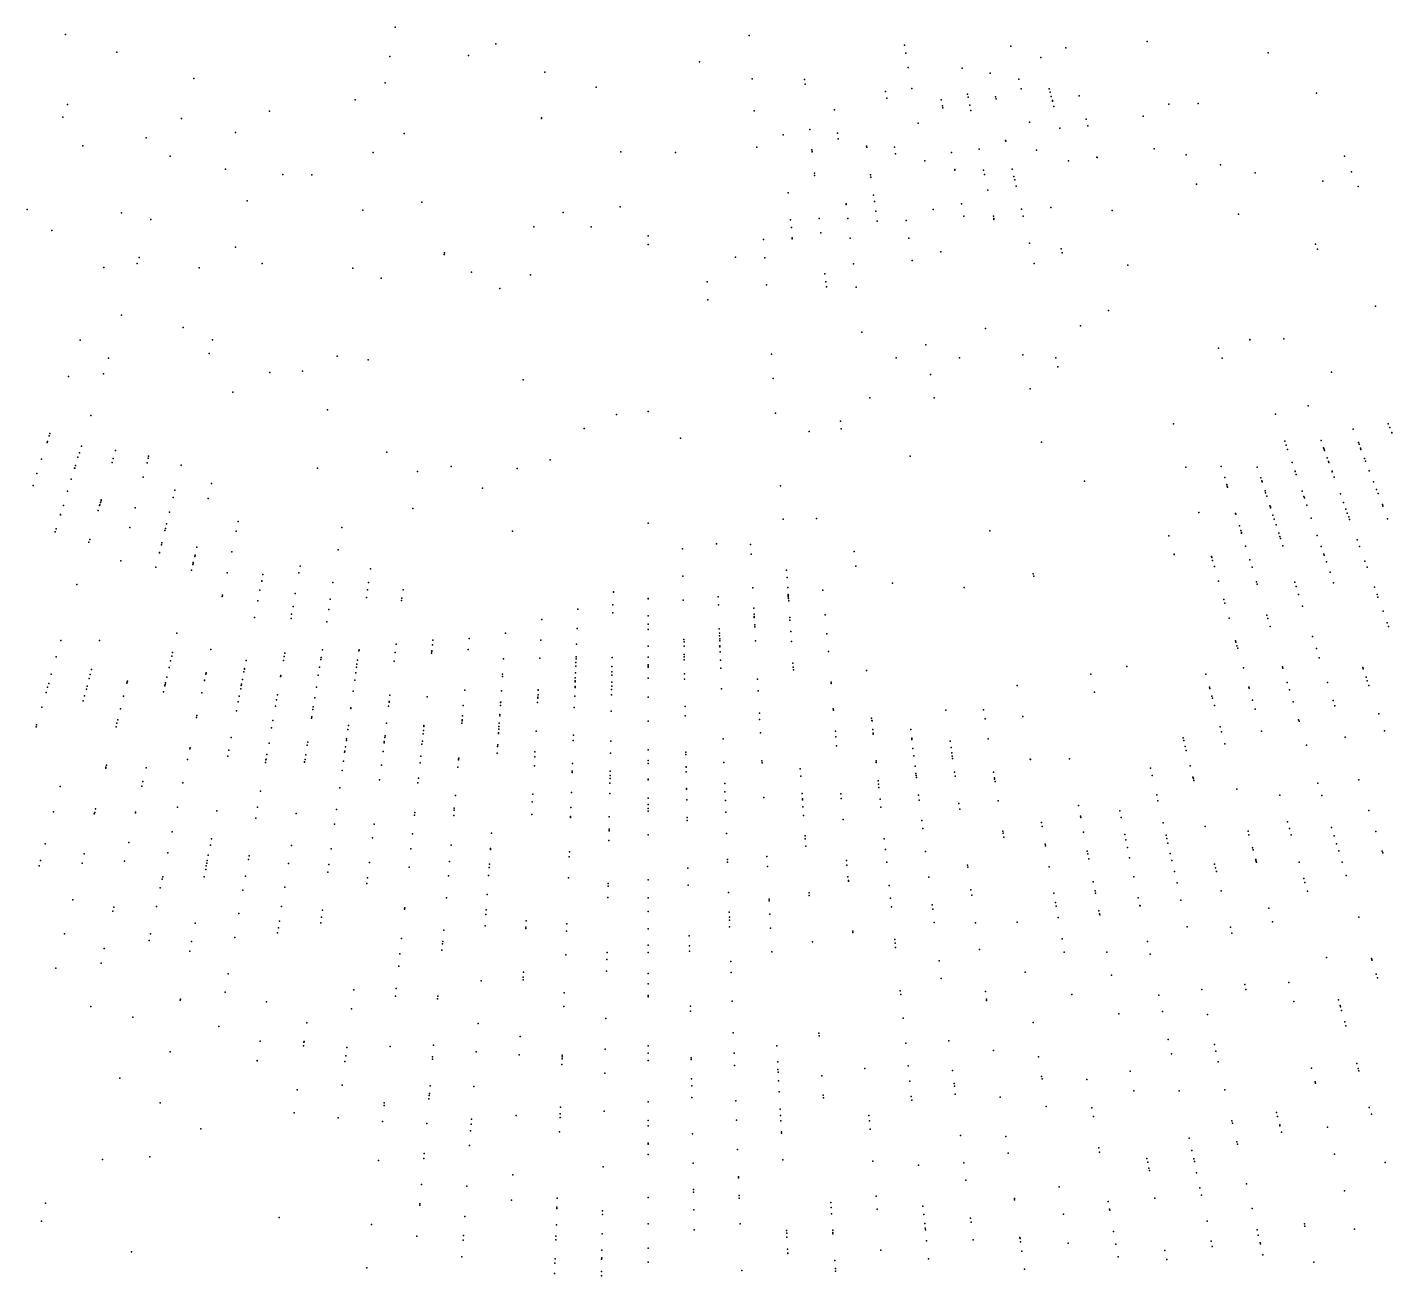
# Model space of a CAD drawing. Header units: metres. Extents: x -4327 to 4266, y -3886 to 3992.
# Drawn here: x -30.5 to 36.5, y -131.8 to -70.5 of the extents above; entities that cross this region are included whole.
import ezdxf

# ---------------------------------------------------------------- set-up
doc = ezdxf.new("R2010")
doc.units = ezdxf.units.M

msp = doc.modelspace()

# ---------------------------------------------------------------- linework, layer by layer
for p in [(-28.62, -70.83, 2478.32), (-12.43, -70.47, 2498.48), (4.96, -70.87, 2480.23), (-26.09, -71.69, 2474.82), (-7.49, -71.29, 2502.72), (12.58, -71.35, -104.01), (17.8, -71.4, -104.43), (20.5, -71.48, 2455.62), (24.5, -71.16, 2485.36), (-12.68, -71.9, 2501.18), (-8.82, -71.85, 2480.19), (2.52, -72.16, 2473.7), (12.65, -71.74, -104.34), (19.28, -71.95, -99.13), (30.45, -71.73, 2484.03), (-22.31, -72.98, 2475.82), (-5.08, -72.68, 2496.19), (5.1, -73, 2461.16), (12.77, -72.44, -101.07), (15.41, -72.48, -104.06), (16.79, -72.73, -103.98), (18.2, -73.01, -98.56), (-12.91, -73.2, 2499.9), (-2.56, -73.41, 2470.41), (7.68, -73.04, 2469.91), (7.7, -73.26, -103.45), (11.66, -73.63, -100.34), (12.95, -73.47, -100.3), (18.32, -73.49, -102.88), (19.69, -73.49, -98.54), (19.74, -73.65, -101.25), (32.81, -73.7, 2485.19), (-28.51, -74.26, 2492.23), (-14.39, -74.03, 2490.61), (11.71, -73.95, 2472.62), (14.39, -74.03, -103.74), (14.45, -74.32, -103.2), (15.68, -73.76, -98.44), (15.71, -73.9, -102.39), (15.79, -74.29, -99.6), (17.06, -73.88, -103.12), (17.08, -73.99, -101.17), (19.79, -73.87, -97.61), (19.85, -74.07, -103.11), (19.85, -74.09, -100.59), (19.92, -74.36, -101.64), (21.17, -73.84, -103.63), (25.56, -74.24, 2502.77), (27.01, -74.21, 2474.24), (-28.74, -74.88, 2470.7), (-22.91, -74.95, 2455.5), (-18.6, -74.59, 2493.82), (-5.24, -74.91, 2480.11), (-5.24, -74.94, 2480.86), (5.21, -74.57, 2468.87), (9.15, -74.53, -101.18), (14.46, -74.42, -99.07), (15.85, -74.55, 2472.58), (21.5, -74.98, -102.75), (24.31, -74.83, 2464.99), (-20.27, -75.64, 2496.27), (-11.99, -75.68, 2485.57), (7.93, -75.48, -103.69), (9.29, -75.67, -103.44), (13.26, -75.18, -98.98), (18.73, -75.12, -97.5), (20.21, -75.42, -100.79), (21.59, -75.3, -102.49), (-27.77, -76.29, 2500.93), (-24.66, -75.9, 2500.48), (5.34, -76.36, 2483.07), (6.63, -75.75, 2466.83), (9.32, -75.94, -101.36), (10.72, -76.31, -102.2), (10.73, -76.36, -97.11), (12.09, -76.35, 2464.04), (17.55, -76.02, 2487.03), (17.56, -76.06, -96.34), (-23.48, -76.8, 2473.7), (-13.51, -76.61, 2479.53), (-1.34, -76.58, 2484.82), (1.34, -76.62, 2485.82), (8.04, -76.48, -101.07), (8.05, -76.57, 2497.56), (8.05, -76.58, 2498.06), (12.14, -76.68, -101.46), (13.58, -77.03, -97.51), (14.89, -76.62, -97.31), (16.25, -76.46, -96.26), (19.07, -76.51, -95.7), (20.64, -77.02, -95.29), (22.03, -76.84, -101.57), (22.04, -76.87, -100.59), (24.84, -76.44, 2475.95), (26.42, -76.73, 2499.68), (34.19, -76.79, 2464.82), (-20.75, -77.44, 2469.7), (-17.94, -77.7, 2498.48), (-16.52, -77.72, 2489.48), (8.16, -77.63, -96.34), (8.16, -77.63, -96.34), (10.92, -77.72, -96.65), (15.05, -77.45, -95.66), (15.06, -77.49, -98.53), (16.47, -77.48, -95.4), (16.52, -77.7, 2488.73), (17.88, -77.43, -100.98), (28.11, -77.23, 2489.89), (29.8, -77.62, 2477.86), (34.53, -77.57, 2489.8), (8.17, -77.74, -97.23), (10.94, -77.83, -101.34), (17.96, -77.79, -94.88), (18, -77.96, -96.04), (18.07, -78.27, -96.1), (26.92, -78.17, 2463.86), (33.12, -78.02, 2485.56), (34.86, -78.29, 2473.52), (-19.69, -78.99, 2466.16), (-11.11, -79.05, 2500.98), (6.88, -78.59, -98.57), (11.06, -78.71, -95.83), (11.11, -79.02, -95.89), (16.68, -78.47, -101.02), (-30.49, -79.42, 2494.55), (-25.86, -79.58, 2493.6), (-14.01, -79.45, 2485.19), (-4.17, -79.56, 2496.23), (-1.38, -79.28, 2484.23), (9.72, -79.14, -95.29), (9.72, -79.15, -96.26), (9.72, -79.17, 2498.98), (11.17, -79.5, 2472.95), (14, -79.42, -96.16), (15.38, -79.14, -94.55), (18.33, -79.4, -93.79), (19.77, -79.31, -93.25), (22.79, -79.47, -100.01), (28.99, -79.65, 2485.56), (-24.43, -79.91, 2490.1), (-5.61, -80.26, 2478.19), (-2.8, -80.26, 2473.7), (6.99, -79.92, -97.81), (7.03, -80.3, -102.31), (8.39, -79.85, -100.32), (9.81, -79.86, -94.68), (11.24, -79.99, -94.41), (12.66, -79.95, -95.25), (15.5, -79.74, -94.02), (16.95, -79.75, -93.43), (16.97, -79.85, -93.34), (16.98, -79.86, -95.97), (16.98, -79.9, -93.29), (18.41, -79.74, -93.16), (18.41, -79.75, -93.48), (-29.28, -80.45, 2471.02), (0, -80.7, 2485.94), (5.66, -80.89, 2497.93), (7.07, -80.81, 2498.68), (7.07, -80.85, -100.27), (8.47, -80.56, -99.75), (9.92, -80.82, -93.52), (12.8, -80.83, -93.16), (18.72, -81.07, -94.62), (-20.26, -81.26, 2495.85), (-10.02, -81.63, 2491.39), (-10.01, -81.55, 2489.14), (0, -81.14, 2499.43), (14.37, -81.49, 2466.11), (20.28, -81.35, -105.81), (20.33, -81.55, -106.92), (32.77, -81.12, 2485.96), (32.87, -81.36, 2493.21), (-26.73, -82.27, 2496.75), (-25.09, -82.06, 2476.51), (-25, -81.77, 2468.02), (-22.05, -82.28, 2497.8), (-18.95, -82.07, 2470.06), (-14.51, -82.3, 2490.35), (4.28, -81.75, 2479.9), (5.72, -81.79, 2483.9), (10.08, -82.09, -92.72), (12.97, -81.92, -93.18), (18.95, -82.07, 2469.81), (23.56, -82.15, 2466.52), (-13.11, -82.79, 2458.07), (-8.67, -82.49, 2471.86), (-5.78, -82.63, 2468.36), (2.9, -82.97, 2474.11), (8.68, -82.58, 2474.61), (8.72, -82.96, -94.44), (-7.29, -83.29, 2491.6), (5.81, -83.12, 2483.1), (8.75, -83.22, 2493.85), (10.22, -83.23, 2459.07), (2.93, -83.85, 2460.32), (22.61, -84.37, -107.81), (35.72, -84.16, 2482.32), (-25.86, -84.6, 2475.17), (-22.83, -85.21, 2468.17), (10.49, -85.43, -104.01), (16.57, -85.25, 2467.72), (21.23, -85.13, 2492.96), (31.21, -85.76, 2477.82), (-27.89, -85.83, 2487.11), (-21.39, -85.81, 2474.42), (13.63, -86.06, 2475.72), (28.01, -86.22, 2461.33), (29.54, -85.79, 2500.6), (29.55, -85.81, 2501.1), (-26.51, -86.72, 2499.11), (-21.56, -86.48, 2493.66), (-15.27, -86.61, 2498.95), (-13.75, -86.8, 2497.2), (6.05, -86.51, 2463.97), (12.18, -86.7, -106.03), (15.29, -86.7, -107.57), (18.4, -86.55, 2475.67), (20.01, -86.69, -105.16), (28.18, -86.72, 2475.57), (-28.47, -87.61, 2501.05), (-26.75, -87.49, 2483.82), (-18.58, -87.42, 2500.65), (-16.98, -87.35, 2489.66), (6.13, -87.71, 2498.2), (13.86, -87.51, -107.42), (20.12, -87.14, 2502.4), (33.55, -87.4, 2468.48), (-20.4, -88.38, 2499.6), (-6.14, -87.78, 2500.2), (18.75, -88.22, -103.13), (10.89, -88.66, 2499.4), (14.04, -88.66, 2473.87), (32.41, -89.06, 2498.95), (-27.37, -89.53, 2468.48), (-15.74, -89.25, 2497.61), (-1.56, -89.48, 2504.15), (0, -89.33, 2499.4), (6.25, -89.42, 2470.37), (30.81, -89.47, 2495.21), (-29.38, -90.41, -120.52), (-3.15, -90.17, 2486.61), (7.9, -90.31, 2461.33), (9.44, -89.8, 2488.36), (9.48, -90.18, 2498.86), (25.79, -89.93, 2466.73), (34.62, -90.2, -121.53), (36.34, -89.94, -118), (36.41, -90.11, -118.49), (36.51, -90.37, -124.68), (36.51, -90.38, -123.71), (-29.52, -90.86, -117.91), (-29.5, -90.8, -116.01), (-29.41, -90.53, -119.47), (-27.83, -91.04, -118.82), (1.58, -90.64, 2498.36), (19.31, -90.84, 2484.51), (31.26, -90.79, 2461.13), (31.33, -90.99, -120.23), (33.04, -90.76, -116.72), (33.16, -91.11, -119), (34.88, -90.86, -122.56), (34.91, -90.94, -123.77), (-29.79, -91.68, -116.23), (-28, -91.58, -120.6), (-27.93, -91.36, 2483.41), (-26.28, -91.64, -118.71), (-26.16, -91.24, -118.72), (-24.55, -91.63, -118.13), (-24.53, -91.53, 2498.7), (-12.84, -91.33, 2504.05), (-4.81, -91.7, 2493.06), (12.86, -91.52, 2472.52), (31.4, -91.2, -118.12), (33.18, -91.16, -123.12), (33.19, -91.18, -118.3), (33.21, -91.25, -119.85), (33.34, -91.6, -122.75), (33.4, -91.78, -115.82), (34.98, -91.13, -123.61), (35, -91.19, -117.77), (35.18, -91.64, -120.61), (35.23, -91.77, -115.28), (-30.02, -92.38, -123.98), (-28.17, -92.12, -116.28), (-28.16, -92.12, -117.58), (-28.12, -91.99, 2500.4), (-26.33, -91.83, -122.06), (-24.61, -91.85, -120.82), (-22.93, -91.97, -118.83), (-16.24, -92.11, 2502.25), (-11.33, -92.27, 2487.01), (-9.67, -92.04, 2476.02), (-6.44, -92.13, 2470.77), (26.4, -92.06, -121.55), (28.14, -92.04, -119.58), (29.91, -92.07, -120.41), (29.91, -92.07, -118.16), (31.62, -91.83, -120.8), (31.77, -92.26, -116.22), (31.77, -92.27, -123.31), (31.82, -92.42, -122.54), (33.43, -91.84, -115.76), (33.58, -92.26, 2481.56), (33.59, -92.29, -116.34), (35.41, -92.24, -114.85), (-30.2, -92.96, -123.5), (-28.33, -92.66, -120.66), (-24.8, -92.55, -122.16), (-21.44, -92.86, -120.96), (-8.14, -93.09, 2500), (6.5, -92.98, 2493.51), (21.42, -92.76, 2474.67), (28.31, -92.58, -116.86), (28.41, -92.92, -121.4), (28.43, -93, -123.57), (28.44, -93.04, -124.18), (30.08, -92.59, -118.03), (30.13, -92.73, -123.06), (30.15, -92.79, -123.96), (33.68, -92.55, -115.12), (35.62, -92.79, 2478.01), (-28.51, -93.25, -116.27), (-26.9, -93.8, -117.52), (-26.87, -93.72, -123.06), (-26.86, -93.67, -117.63), (-23.33, -93.56, -120.08), (-23.24, -93.2, 2496.9), (-21.61, -93.6, -121.65), (30.29, -93.23, -116.5), (30.32, -93.32, -116.74), (30.38, -93.49, -115.28), (32.11, -93.25, -125.03), (32.2, -93.51, -115.1), (32.22, -93.57, -124.77), (33.99, -93.38, -116.67), (34.14, -93.8, -124.72), (35.76, -93.16, -114.99), (35.84, -93.36, -124.26), (-28.86, -94.39, -123.05), (-28.86, -94.41, -121.44), (-28.72, -93.94, -123.43), (-27.01, -94.19, -122.03), (-26.94, -93.95, -117.06), (-26.93, -93.92, -122.9), (-25.2, -94.06, -120.59), (-23.5, -94.27, -118.84), (-11.55, -94.1, 2499.95), (27.04, -94.29, -120.66), (28.84, -94.34, -124.37), (28.85, -94.38, -116.26), (30.53, -93.96, -124.27), (30.55, -94.02, -124.21), (30.56, -94.06, -115.1), (30.68, -94.42, -117.08), (32.34, -93.93, -114.72), (34.26, -94.12, -124.45), (34.33, -94.32, -114.14), (36.05, -93.9, -122.49), (36.07, -93.97, -116.88), (36.08, -93.98, -114.22), (-29.08, -95.1, -120.84), (-25.46, -95.02, -123.32), (-23.71, -95.08, -122.99), (-23.65, -94.84, -123.5), (-20.14, -94.74, -121.97), (-15.05, -95.03, 2465.87), (0, -94.81, 2499.95), (6.62, -94.62, 2500.95), (8.27, -94.58, 2503.45), (29.03, -94.94, -114.77), (30.74, -94.62, -114.26), (30.83, -94.89, -115.99), (32.56, -94.57, -115.12), (34.4, -94.5, -124.12), (34.44, -94.63, -123.05), (36.31, -94.6, -116.63), (-29.12, -95.24, -119.42), (-27.46, -95.75, -121.03), (-27.42, -95.62, -121.14), (-23.88, -95.78, 2495.05), (-23.73, -95.18, 2479.31), (-20.24, -95.21, -123.82), (-6.66, -95.2, 2480.66), (16.78, -95.19, 2477.37), (25.57, -95.43, 2497.05), (29.1, -95.18, -124.64), (29.13, -95.27, -116.45), (29.14, -95.3, -116.1), (30.97, -95.31, -115.61), (31.02, -95.47, -115.8), (31.05, -95.56, -122.91), (32.85, -95.42, -114), (34.81, -95.63, -122.16), (-24, -96.25, -122.02), (-24, -96.27, -122.32), (-23.9, -95.88, -121.68), (-22.27, -96.45, -121.22), (-22.25, -96.39, -122.23), (-22.16, -95.99, -120.64), (-20.45, -96.22, -123.32), (-15.22, -96.12, -123.52), (1.68, -96.07, 2462.63), (3.35, -95.83, 2457.63), (5.02, -95.86, 2495.15), (5.05, -96.33, 2472.37), (10.11, -96.21, 2479.36), (25.82, -96.34, 2486.75), (25.82, -96.35, 2487), (27.66, -96.45, -122.05), (27.66, -96.45, -119.78), (29.33, -95.95, -114.85), (31.17, -95.92, -124.21), (33.04, -95.96, -116.82), (33.17, -96.34, -122.71), (33.19, -96.38, -116.43), (34.93, -95.96, -113.6), (-25.9, -96.66, -120.65), (-24.18, -96.97, -122.38), (-22.42, -97.12, -120.98), (-22.36, -96.85, -122.82), (-22.34, -96.75, 2475.51), (-22.34, -96.78, -121.91), (-17.09, -96.92, -123.93), (-13.64, -97.05, -124.25), (6.79, -97.12, 2495.35), (10.19, -96.93, 2498.1), (27.67, -96.5, -121.04), (27.71, -96.64, -121.89), (27.8, -96.94, -120.65), (29.54, -96.62, -122.77), (29.65, -96.97, -122.8), (33.3, -96.72, -116.45), (35.19, -96.68, -115.59), (35.3, -96.98, -115.31), (-20.67, -97.26, -121.5), (-20.67, -97.26, -121.5), (-18.98, -97.64, -122.76), (-18.98, -97.66, -123.06), (-18.92, -97.34, 2472.26), (-17.15, -97.25, -122.7), (-15.48, -97.73, -123.5), (-13.73, -97.72, -123.71), (1.7, -97.42, 2497.35), (6.82, -97.48, 2504.59), (12, -97.76, 2455.53), (18.91, -97.3, 2471.26), (18.93, -97.41, 2474.01), (28, -97.66, -120.35), (29.87, -97.7, -113.9), (29.9, -97.81, -113.78), (31.75, -97.71, 2460.86), (33.48, -97.22, 2495.63), (33.65, -97.74, -115.5), (-28.05, -97.83, 2503.18), (-20.92, -98.42, -120.52), (-20.9, -98.35, 2506.73), (-19.07, -98.11, -121.72), (-17.33, -98.26, -122.19), (-13.84, -98.47, -121.5), (-13.79, -98.09, 2469.51), (-12.04, -98.08, -123.61), (-1.71, -98.19, 2482.31), (-1.71, -98.2, -116.34), (3.44, -98.43, 2489.55), (5.14, -97.99, -116.74), (6.85, -97.97, -114.04), (6.85, -97.97, -124.09), (6.87, -98.31, -121.9), (6.88, -98.33, -124.12), (6.88, -98.37, -121.84), (6.88, -98.38, -122.8), (6.88, -98.43, -114.96), (8.58, -98.1, -116.77), (15.52, -97.98, 2473.26), (31.82, -97.93, 2499.13), (31.94, -98.31, -115.5), (35.66, -97.96, -115.72), (35.79, -98.32, 2473.79), (35.83, -98.44, -115.26), (-19.17, -98.63, -121.28), (-17.44, -98.9, -122.3), (-15.69, -99.06, 2500.49), (-15.61, -98.54, -127.63), (-12.11, -98.61, -123.17), (-12.09, -98.5, -123.58), (-3.46, -99.03, 2470.51), (-1.73, -98.83, -115.8), (0, -98.51, -117.07), (0, -98.53, -116.07), (1.72, -98.59, -116.66), (3.45, -98.82, -116.1), (5.19, -98.99, -120.45), (6.89, -98.51, -121.74), (6.9, -98.63, 2465.02), (28.26, -98.57, -121.19), (28.31, -98.74, -115.41), (32.13, -98.89, -115.29), (36.09, -99.14, -116.6), (-19.33, -99.44, -120.93), (-17.54, -99.49, -121.81), (-17.51, -99.29, -121.97), (-15.78, -99.66, -122.88), (-5.22, -99.54, -115.75), (-1.73, -99.21, -115.47), (0, -99.36, -116.02), (0, -99.77, 2487.5), (5.2, -99.28, -122.16), (5.21, -99.4, -121.09), (5.21, -99.45, -120.08), (5.23, -99.81, -120.1), (6.95, -99.45, -113.74), (6.96, -99.57, -114.63), (8.69, -99.31, -114.74), (28.53, -99.48, -121.37), (30.37, -99.33, -114.04), (30.42, -99.49, -115.23), (36.29, -99.7, -114.71), (-23.14, -100.21, 2496.13), (-8.79, -100.48, -119.34), (-7.01, -100.22, -117.05), (-3.49, -99.99, -115.42), (0, -100.03, -115.77), (3.49, -100.01, -116.07), (3.5, -100.21, -123.07), (3.5, -100.35, -122.96), (3.51, -100.49, -115.99), (5.24, -99.91, -122.93), (7, -100.13, -114.14), (8.77, -100.24, -113.92), (30.54, -99.89, -115.19), (32.62, -100.38, -114.87), (36.35, -99.88, -116.57), (-28.84, -100.57, 2473.54), (-26.95, -100.57, 2493.83), (-23.36, -101.17, -114.75), (-21.47, -101.01, -114.25), (-16, -101.04, -115.44), (-14.21, -101.08, -116.97), (-14.2, -101.03, -118.34), (-12.42, -101.16, -121.39), (-12.37, -100.76, -114.81), (-10.63, -101.09, -116.35), (-10.63, -101.12, -116), (-10.59, -100.79, -117.94), (-10.57, -100.56, -117.81), (-8.84, -101.02, -120.51), (-5.27, -100.56, -115.52), (-3.52, -100.76, -115.41), (0, -100.85, -115.06), (1.75, -100.52, -115.33), (1.76, -100.64, -120.16), (1.76, -100.86, -116.36), (3.51, -100.59, -125.34), (3.52, -100.83, -119.64), (3.52, -100.89, -117.62), (3.52, -100.89, -114.3), (3.53, -101.13, -116.09), (5.27, -100.59, -114.17), (7.04, -100.63, -116.36), (8.85, -101.11, -113.15), (28.84, -100.59, -115.02), (28.86, -100.65, -114.96), (28.91, -100.84, -119.15), (28.95, -100.95, -114.68), (32.81, -100.97, -116.68), (-29.07, -101.38, -115.29), (-23.45, -101.57, -116.73), (-23.4, -101.35, -114.58), (-19.74, -101.56, -121.07), (-17.91, -101.55, -122.01), (-17.87, -101.36, -122.18), (-17.84, -101.2, -115.7), (-16.08, -101.51, -120), (-16.06, -101.41, -120.42), (-14.3, -101.74, -120.36), (-14.27, -101.54, -121.19), (-12.47, -101.59, -114.73), (-10.64, -101.2, -121.2), (-7.1, -101.47, -115.29), (-5.32, -101.44, 2498.44), (-3.56, -101.83, -114.47), (-3.55, -101.66, 2468.91), (-3.54, -101.38, -115.87), (-3.54, -101.47, -113.45), (-1.77, -101.41, -115.21), (0, -101.4, -120.51), (0, -101.77, -119.88), (0, -101.84, -122.11), (0, -101.84, 2504.93), (0, -101.84, -122.11), (1.77, -101.26, -122.25), (1.77, -101.38, -125.7), (1.77, -101.53, -116.11), (3.55, -101.54, -119.03), (7.11, -101.68, -115.78), (32.95, -101.42, -114.54), (-29.31, -102.23, -115.49), (-27.45, -102.44, -114.41), (-27.4, -102.25, -114.58), (-27.33, -102, -113.8), (-23.64, -102.38, -117.66), (-23.53, -101.9, -116.09), (-23.53, -101.9, -116.09), (-21.73, -102.23, -120.16), (-21.72, -102.21, -122.82), (-21.71, -102.16, -115.55), (-19.92, -102.49, -116.92), (-19.85, -102.11, -120.25), (-19.82, -101.95, -123.02), (-19.82, -101.98, -114.69), (-19.82, -101.98, -113.68), (-18.05, -102.35, -113.98), (-18.04, -102.3, -118.39), (-18.04, -102.31, -114.69), (-16.2, -102.28, -114.32), (-16.14, -101.89, -120.99), (-14.36, -102.16, -114.01), (-14.32, -101.88, -116.6), (-7.16, -102.35, -114.51), (-7.15, -102.22, -114.62), (-3.58, -102.4, -124.51), (-3.57, -102.16, -118.83), (-1.79, -102.28, -122.38), (-1.78, -101.85, -115.83), (-1.78, -102.11, -119.9), (0, -101.89, -121.09), (0, -102.42, -119.32), (1.78, -102.21, -118.83), (1.79, -102.47, -118.61), (3.56, -101.93, -115.72), (5.37, -102.48, -115.16), (7.12, -101.89, -115.26), (7.13, -102.01, -115.14), (10.72, -102.04, 2490.14), (21.73, -102.22, 2503.07), (23.51, -101.85, 2471.54), (27.39, -102.22, -123.98), (29.23, -101.92, -114.77), (31.14, -101.86, -114.66), (31.16, -101.93, -116.64), (35.09, -101.9, -115.88), (35.11, -101.96, -114.45), (35.25, -102.38, -114.04), (-29.57, -103.12, -114.98), (-29.5, -102.86, -112.82), (-29.44, -102.69, -113), (-27.59, -102.96, -112.88), (-27.55, -102.81, -117.11), (-25.6, -102.67, -119.01), (-25.58, -102.6, 2500.01), (-25.58, -102.61, -112.98), (-25.57, -102.57, -118.77), (-23.8, -103.09, -115.65), (-23.73, -102.8, -113.21), (-23.72, -102.73, -120.02), (-23.7, -102.66, -122.07), (-21.92, -103.14, -115.64), (-21.79, -102.52, -120.23), (-21.79, -102.54, -113.84), (-20.01, -102.94, -117.17), (-19.98, -102.79, -115.97), (-19.97, -102.72, -116.03), (-16.29, -102.87, -119.48), (-14.48, -103.06, -113.51), (-14.41, -102.53, -114.67), (-9.01, -103.01, -113.78), (-7.2, -103.04, -114.9), (-5.4, -102.99, -119.37), (-5.4, -103.02, -115.01), (-3.59, -102.84, -118.57), (-3.59, -102.89, -114.53), (-3.58, -102.56, -115.16), (-3.58, -102.61, -118.44), (-1.8, -102.98, -118.16), (-1.79, -102.62, -121.44), (-1.79, -102.82, -118.63), (3.6, -102.95, -115.48), (5.4, -103.04, -114.66), (8.98, -102.62, -115.48), (8.98, -102.68, -115.42), (18.12, -102.79, 2467.79), (21.92, -103.11, 2460.49), (27.56, -102.87, -115.02), (27.58, -102.93, -116.99), (29.5, -102.86, -116.59), (29.51, -102.92, -116.53), (31.38, -102.63, -113.9), (31.49, -102.99, -113.55), (31.49, -103, -113.19), (33.35, -102.64, -116.43), (35.31, -102.55, -113.86), (35.39, -102.79, -113.62), (-29.78, -103.84, -116.67), (-27.74, -103.54, -115.39), (-27.68, -103.29, -114.61), (-25.76, -103.3, -112.99), (-20.13, -103.58, -112.85), (-20.08, -103.31, -113.79), (-18.3, -103.8, -115.34), (-18.25, -103.48, -113.61), (-18.2, -103.24, -115.86), (-16.45, -103.83, -114.92), (-16.37, -103.39, -113.3), (-12.75, -103.8, -116.09), (-12.72, -103.57, -113.94), (-12.72, -103.61, -127.13), (-12.68, -103.26, -114.22), (-10.86, -103.34, -114.34), (-9.08, -103.76, -114.11), (-7.26, -103.76, -114.58), (-7.25, -103.62, -122.36), (-7.24, -103.6, -118.74), (-5.43, -103.62, -116.83), (-5.42, -103.35, -121.37), (-5.42, -103.41, -121.31), (-5.41, -103.25, -120.46), (-3.61, -103.31, -114.49), (-1.8, -103.25, -118.59), (0, -103.36, -118.84), (1.81, -103.81, -114.75), (27.68, -103.3, -120.02), (27.68, -103.31, -114.25), (27.71, -103.41, -123.91), (27.81, -103.77, -116.54), (29.68, -103.51, -116.3), (31.67, -103.58, -115.71), (33.64, -103.52, -115.9), (33.72, -103.78, -115.3), (-26.05, -104.47, -114.27), (-25.91, -103.93, -117.85), (-22.18, -104.35, -114.84), (-22.16, -104.25, -113.23), (-22.16, -104.26, -112.88), (-20.22, -104.02, -114.82), (-20.22, -104.03, -115.84), (-18.43, -104.51, -115.37), (-16.53, -104.39, 2466.99), (-16.52, -104.32, -113.45), (-16.47, -103.97, -113.44), (-14.61, -103.92, -126.68), (-14.6, -103.88, -113.42), (-9.14, -104.47, -121.5), (-9.14, -104.52, -114.43), (-9.12, -104.27, -121.67), (-7.29, -104.2, -117.88), (-7.29, -104.27, -117.82), (-3.63, -103.87, -117.67), (-1.82, -104.04, -113.87), (1.82, -104.27, -112.63), (5.46, -104.15, -115), (5.47, -104.46, -114.72), (9.09, -103.93, -114.29), (9.1, -104, -115.25), (10.97, -104.39, -121.09), (10.98, -104.51, -116.65), (10.99, -104.52, -120.97), (14.62, -104, -115.69), (16.47, -103.98, -116.47), (16.54, -104.42, -116.07), (18.39, -104.3, -115.9), (29.8, -103.94, -115.89), (31.94, -104.47, -115.18), (35.87, -104.18, -115.67), (-30.06, -104.82, -114.34), (-30.03, -104.72, -113.74), (-26.13, -104.82, -112.54), (-26.13, -104.82, -112.54), (-26.09, -104.64, -112.72), (-18.49, -104.86, -115.38), (-14.75, -104.94, -115.84), (-14.72, -104.75, -116.01), (-12.85, -104.64, -122.01), (-11.05, -105.15, -113.69), (-11.04, -105, -118.22), (-11.01, -104.74, -115.76), (-11.01, -104.75, -121.77), (-11.01, -104.78, -119.41), (-11.01, -104.79, -121.41), (-9.15, -104.63, -119.04), (-9.15, -104.64, -114.32), (-7.35, -105.11, -116.06), (-7.35, -105.14, -117.37), (-7.34, -104.92, -116.23), (-7.33, -104.79, -116.34), (-7.32, -104.63, -117.83), (-5.5, -105.03, -116.23), (0, -104.54, -114.78), (5.51, -105.11, -116.83), (9.19, -105.02, -117.02), (11.03, -104.95, -116.24), (11.05, -105.12, -118.11), (11.05, -105.18, -120.4), (12.89, -104.95, -116.73), (28.08, -104.81, 2500.9), (28.15, -105.06, -116.32), (30.11, -105.02, -113.45), (31.96, -104.53, -115.12), (36.16, -105.01, -114.82), (-22.5, -105.84, -120.9), (-20.48, -105.34, -121.36), (-18.62, -105.61, -112.95), (-16.75, -105.72, -114.85), (-16.75, -105.72, -114.85), (-16.72, -105.56, -113.3), (-14.87, -105.8, -115.38), (-14.82, -105.48, -122.06), (-14.81, -105.4, -118.79), (-12.97, -105.6, -115.79), (-12.96, -105.53, -120.24), (-12.96, -105.53, -121.57), (-12.93, -105.34, -118.06), (-12.92, -105.26, -120.47), (-11.11, -105.67, 2480.22), (-11.09, -105.52, -115.72), (-7.4, -105.78, -115.78), (-7.39, -105.7, -113.81), (-3.68, -105.49, -115.89), (-3.67, -105.23, -116.12), (-1.84, -105.51, -114.22), (3.68, -105.4, -114.27), (9.21, -105.31, -117.09), (9.25, -105.74, -116.02), (12.94, -105.37, -123.69), (12.94, -105.4, -121.02), (12.94, -105.43, -121.32), (14.83, -105.51, -120.37), (14.87, -105.82, -113.66), (16.69, -105.4, -120.55), (26.27, -105.35, -114.1), (26.3, -105.49, -116.02), (26.3, -105.49, -116.02), (26.37, -105.78, -116.08), (28.31, -105.65, -113.33), (32.32, -105.72, -115.67), (34.22, -105.32, -115.49), (-22.62, -106.41, -114.58), (-22.51, -105.9, -120.84), (-20.65, -106.25, -120.54), (-20.6, -105.96, -121.8), (-18.77, -106.43, -120.35), (-18.76, -106.4, -121.38), (-18.72, -106.17, -122.59), (-16.87, -106.53, -112.36), (-16.85, -106.41, -119.98), (-16.82, -106.18, -122.52), (-14.97, -106.5, -112.65), (-14.91, -106.06, -114.79), (-14.9, -106, -119.6), (-13.02, -106.03, 2462.18), (-11.17, -106.26, -112.29), (-9.31, -106.4, -113.36), (-9.31, -106.43, -115.38), (-9.3, -106.35, -115.8), (-7.42, -106.11, -115.13), (-5.57, -106.29, -113.71), (-5.56, -106.04, -113.94), (-1.85, -106.11, -114), (0, -105.94, -114.17), (0, -106.46, -115.73), (1.85, -106.05, -112.69), (1.85, -106.17, -116.32), (5.58, -106.48, -115.92), (11.19, -106.49, -114.14), (13, -105.87, -116.22), (13.05, -106.24, -117.91), (14.91, -106.09, 2469.18), (14.93, -106.25, -113.25), (14.95, -106.36, -122.94), (14.95, -106.36, -122.94), (18.76, -106.4, -116.31), (18.77, -106.42, -115.95), (20.68, -106.38, 2497.65), (26.42, -105.97, -115.9), (-26.64, -106.85, -114.35), (-26.63, -106.8, -114.05), (-26.6, -106.69, -113.81), (-24.66, -106.83, -114.46), (-18.79, -106.56, -112.72), (-16.87, -106.54, -115.11), (-15.03, -106.96, -114.63), (-13.1, -106.7, -112.36), (-11.2, -106.58, -113.36), (-9.34, -106.79, -115.39), (-5.59, -106.73, -113.3), (-3.74, -106.99, -113.12), (-3.74, -107.05, -113.06), (-3.72, -106.61, 2489.97), (-1.87, -106.99, 2466.18), (0, -106.61, -113.89), (1.86, -106.78, -113.71), (1.86, -106.8, -115.74), (1.87, -107.03, -113.48), (3.72, -106.56, -113.53), (5.59, -106.58, 2491.21), (7.47, -106.88, -114.08), (11.2, -106.57, -113.72), (13.11, -106.74, -113.01), (13.15, -107.11, -116.43), (13.16, -107.2, -120.41), (15.04, -107.04, -116.61), (16.95, -107.04, -121.09), (24.67, -106.84, -115.49), (26.61, -106.73, -115.85), (-28.87, -107.75, -112.96), (-24.87, -107.73, -113.56), (-24.82, -107.49, 2480.05), (-22.86, -107.57, -113.45), (-15.15, -107.81, -114.16), (-13.19, -107.41, -112.36), (-11.31, -107.57, -115.17), (-11.28, -107.34, -115.05), (-1.88, -107.58, -112.95), (-1.87, -107.21, -113.3), (-1.87, -107.35, -112.83), (0, -107.38, 2474.92), (0, -107.41, -113.13), (1.88, -107.84, 2485.91), (3.76, -107.6, -112.89), (7.5, -107.23, -114.08), (11.29, -107.46, -113.56), (11.31, -107.63, -113.74), (11.33, -107.8, 2498.15), (13.17, -107.3, -113.85), (15.07, -107.24, -123.83), (17, -107.32, -113.32), (17.01, -107.38, -113.26), (17.03, -107.49, -120.67), (17.03, -107.5, -114.88), (24.75, -107.21, -120.94), (26.75, -107.29, -114.95), (26.76, -107.31, -119.06), (26.77, -107.35, -119.36), (26.79, -107.44, -118.94), (28.9, -107.87, -114.58), (32.89, -107.58, 2498.47), (34.9, -107.41, -114.74), (-19.04, -107.97, -114.46), (-9.46, -108.18, 2502.9), (-5.69, -108.5, -115.06), (-5.67, -108.12, -115.41), (-3.77, -108.04, -112.13), (-1.89, -108.09, -113.85), (0, -108.32, -115.71), (1.88, -107.88, -113.02), (1.89, -108.39, 2467.37), (3.77, -108, -115.95), (3.79, -108.43, 2469.62), (5.67, -108.28, 2467.87), (7.56, -108.09, -113.62), (7.58, -108.35, -113.02), (7.58, -108.37, 2503.89), (7.58, -108.4, -113.32), (9.46, -108.1, -114.16), (9.48, -108.34, -115.3), (11.39, -108.37, -113.03), (13.28, -108.17, 2480.61), (13.31, -108.42, 2455.82), (17.18, -108.45, 2499.34), (24.97, -108.15, -121.07), (25.03, -108.44, -115.3), (31.02, -108.17, 2499.22), (33.08, -108.18, -114.56), (-29.2, -108.98, -112.39), (-27.2, -109.08, -115.6), (-27.18, -109.02, -115.66), (-27.14, -108.84, -115.84), (-25.17, -109, -115.78), (-25.17, -109.04, -112.95), (-23.12, -108.75, 2499.53), (-21.18, -108.94, -113.86), (-19.18, -108.75, -114.04), (-17.28, -109.07, -114.04), (-15.3, -108.88, -114.17), (-11.47, -109.15, -114.71), (-11.46, -109.02, -114.82), (-9.55, -109.16, 2494.09), (-9.53, -108.91, -114.76), (-9.52, -108.8, -114.52), (-5.72, -109.11, -114.82), (-3.81, -109.21, -114.46), (-3.8, -108.77, -114.88), (0, -108.63, -114.04), (0, -108.82, -115.24), (0, -108.95, -115.12), (3.81, -109.01, -115), (7.6, -108.74, -115.06), (7.63, -109.17, -115), (11.43, -108.75, -115.42), (15.26, -108.58, -115.49), (15.3, -108.85, -114.89), (15.3, -108.85, -114.89), (21.13, -108.68, -114.46), (21.23, -109.2, -123.21), (23.16, -108.94, -123.09), (35.39, -108.92, -114.22), (-19.27, -109.3, -113.5), (-15.4, -109.59, 2488.04), (-13.46, -109.6, -114.41), (-3.82, -109.27, -114.4), (-1.92, -109.84, -114.95), (-1.91, -109.23, -115.18), (1.91, -109.27, -115.48), (1.91, -109.42, -115), (9.57, -109.36, 2498.59), (13.43, -109.41, -114.59), (13.48, -109.8, -115.25), (19.31, -109.51, -120.89), (19.34, -109.7, -120.7), (21.24, -109.27, -114.58), (23.23, -109.27, -122.78), (25.29, -109.53, -114.21), (27.35, -109.7, -116.37), (31.39, -109.48, 2499.16), (31.49, -109.81, -113.8), (33.56, -109.76, -113.97), (-29.62, -110.55, -115.01), (-25.51, -110.5, -115.34), (-23.37, -109.97, -113.84), (-21.44, -110.31, -113.54), (-13.54, -110.26, -114.1), (-11.57, -110.07, -113.8), (-7.69, -110.04, -114.17), (-1.93, -110.39, -114.77), (-1.92, -109.91, 2471.31), (-1.92, -109.92, -114.53), (0, -110.11, 2506.33), (3.84, -110.05, -114.35), (7.7, -110.16, -114.04), (7.71, -110.31, -114.95), (11.59, -110.31, -113.92), (17.41, -109.93, -114.94), (17.43, -110.04, -115.18), (17.46, -110.23, -115), (21.38, -109.98, -114.57), (23.4, -110.1, -120.64), (23.46, -110.36, -114.5), (25.43, -110.13, -118.14), (25.46, -110.29, -120.39), (25.52, -110.53, -114.25), (29.46, -109.94, -113.88), (29.5, -110.11, -114.05), (31.57, -110.11, -113.49), (33.68, -110.17, -113.89), (33.8, -110.55, -116.68), (35.73, -109.96, -116.31), (-27.69, -111.05, -112.53), (-23.59, -111, -112.8), (-21.6, -111.12, 2483.92), (-21.5, -110.62, -112.88), (-19.6, -111.14, -115.53), (-17.52, -110.64, -113.19), (-15.57, -110.81, -113.31), (-11.65, -110.81, -113.08), (-9.68, -110.62, -113.8), (-7.75, -110.78, -113.44), (-7.75, -110.84, -113.38), (-3.88, -111.2, 2501.53), (-3.87, -110.95, 2465.5), (5.83, -111.18, -114.22), (7.74, -110.68, -114.58), (11.65, -110.83, -114.46), (13.62, -110.93, -113.79), (19.5, -110.58, -114.33), (19.51, -110.66, -118.08), (21.56, -110.92, -120.58), (21.59, -111.05, -120.46), (23.54, -110.74, -120.03), (25.63, -111.03, -116.91), (29.68, -110.76, -113.37), (29.7, -110.85, -116.46), (33.91, -110.9, -116.67), (36.04, -110.92, -115.3), (36.07, -111, 2501.03), (-29.91, -111.63, -113.88), (-29.84, -111.37, -112.38), (-27.8, -111.51, 2462.57), (-25.72, -111.41, -114.41), (-21.73, -111.81, 2499.41), (-21.7, -111.63, -112.55), (-21.67, -111.51, -115.15), (-21.65, -111.38, -115.28), (-19.63, -111.33, -113.23), (-17.66, -111.52, -115.47), (-15.68, -111.57, -115.71), (-13.69, -111.48, -113.24), (-11.74, -111.71, -113.24), (-9.75, -111.42, 2454.2), (-7.81, -111.72, 2457.45), (-7.8, -111.55, -113.73), (1.95, -111.76, -113.43), (3.89, -111.32, -114.16), (3.89, -111.45, -114.04), (5.85, -111.67, -113.73), (9.74, -111.38, -114.46), (9.76, -111.61, -114.57), (11.71, -111.45, -113.85), (15.68, -111.6, -116.38), (15.7, -111.71, -116.62), (19.69, -111.68, -116.73), (21.63, -111.29, -116.07), (23.64, -111.24, -116.42), (25.71, -111.38, -113.38), (27.81, -111.56, -113.42), (27.86, -111.74, -113.23), (29.83, -111.33, 2499.09), (29.84, -111.36, 2499.84), (29.85, -111.42, -112.68), (29.87, -111.46, -115.83), (31.96, -111.45, -113.5), (34.08, -111.45, -113.6), (-23.87, -112.29, -115.36), (-23.84, -112.18, -115.12), (-21.81, -112.18, -114.47), (-19.78, -112.15, -115.57), (-15.73, -111.95, -112.87), (-13.81, -112.5, -115.4), (-13.78, -112.23, -116.01), (-9.81, -112.13, 2499.72), (-7.84, -112.11, -113.18), (-3.92, -112.22, -114.33), (-1.96, -112.5, -116.2), (0, -112.33, -112.88), (9.81, -112.18, -113.66), (9.83, -112.36, -113.84), (9.83, -112.39, -114.86), (13.78, -112.19, -113.59), (21.85, -112.43, 2483.36), (23.84, -112.17, -113.37), (25.84, -111.91, -113.54), (25.97, -112.48, -116.14), (27.9, -111.92, -113.04), (32.19, -112.26, -116.21), (32.24, -112.45, -115.65), (34.28, -112.12, -115.03), (-23.96, -112.72, -112.08), (-19.9, -112.83, -114.88), (-17.85, -112.68, -112.54), (-9.9, -113.21, -113.34), (-7.9, -113.04, -116.13), (-1.98, -113.2, -113.41), (-1.97, -112.63, -116.08), (0, -113.21, -113.77), (1.97, -112.58, -114.02), (3.94, -112.94, -116.07), (7.9, -112.96, -116.55), (7.91, -113.1, -116.07), (11.84, -112.61, -116.55), (11.9, -113.22, 2497.91), (15.85, -112.81, -116.24), (15.89, -113.07, -113.5), (19.92, -112.98, -113.67), (21.94, -112.86, -113.42), (21.96, -112.98, -113.29), (24.06, -113.21, -116.19), (28.14, -112.86, -113.12), (32.37, -112.88, -115.2), (-28.25, -113.31, -114.07), (-26.29, -113.86, -113.64), (-26.24, -113.67, -113.84), (-24.15, -113.63, -114.34), (-18, -113.63, -115.11), (-15.99, -113.81, -115.24), (-11.96, -113.76, -112.59), (-11.95, -113.7, -112.65), (-7.96, -113.79, -115.38), (0, -113.88, -113.45), (5.94, -113.28, -117.4), (5.94, -113.36, -113.82), (11.95, -113.65, -116.23), (13.94, -113.56, -113.98), (13.97, -113.76, -115.55), (20, -113.43, 2468.06), (20.03, -113.61, 2501.34), (22.13, -113.84, -121.21), (24.14, -113.58, 2459.51), (24.15, -113.6, -112.95), (26.16, -113.33, -113.12), (30.47, -113.72, -115.25), (-22.25, -114.45, -114.26), (-20.1, -113.97, -114.79), (-18.11, -114.35, -112.23), (-16.08, -114.44, -114.24), (-16.04, -114.15, 2499.34), (-7.97, -114.03, -115.5), (-5.99, -114.34, -112.83), (-4, -114.48, -115.61), (3.98, -113.92, 2501.15), (3.99, -114.16, -115.93), (3.99, -114.3, -113.32), (5.98, -114.01, -115.99), (14.05, -114.42, -113.1), (16.08, -114.44, -114.24), (18.12, -114.4, -112.9), (20.13, -114.17, -116), (22.16, -113.99, -120.71), (22.17, -114.05, -113.25), (30.65, -114.38, -114.54), (34.9, -114.16, -115.35), (-28.67, -114.98, -113.38), (-24.44, -114.98, 2461.19), (-20.3, -115.15, 2476.49), (-18.2, -114.93, -113.79), (-18.16, -114.68, -114.04), (-12.11, -115.21, -112.17), (-10.04, -114.8, -111.71), (-8.01, -114.58, -112.82), (-6.01, -114.65, -112.88), (-6.01, -114.71, -112.45), (-4.01, -114.84, -115.6), (0, -114.73, -113.3), (2.01, -115.08, -115.42), (4, -114.64, -116.16), (6.01, -114.69, -115.67), (10.05, -114.85, -112.74), (10.05, -114.91, -115.16), (20.32, -115.22, 2477.99), (26.47, -114.64, -115.68), (28.59, -114.65, -115.17), (28.66, -114.95, -114.84), (-26.71, -115.7, -113.48), (-24.51, -115.31, -113.65), (-22.51, -115.82, 2498.97), (-22.42, -115.35, -114.04), (-10.13, -115.78, -114.65), (-10.1, -115.46, -112.11), (-10.09, -115.35, -114.72), (-2.02, -115.89, -114.96), (0, -115.53, -112.85), (0, -115.9, -115.33), (2.02, -115.57, -112.79), (2.02, -115.82, -112.54), (6.07, -115.86, -115.2), (8.07, -115.37, -112.72), (12.11, -115.26, -112.84), (12.13, -115.44, -112.65), (12.15, -115.64, 2462.76), (16.27, -115.74, -115.04), (20.43, -115.88, -115.31), (22.52, -115.87, -114.93), (24.52, -115.35, 2497.72), (-26.87, -116.41, 2473.12), (-12.25, -116.56, -114.36), (-12.19, -115.96, -113.9), (-4.05, -116.01, -112.28), (-2.03, -116.24, -112.46), (4.06, -116.33, 2494.29), (14.28, -116.3, -115.46), (24.65, -115.97, 2482.42), (33.3, -116.14, 2501.08), (35.52, -116.19, -113.48), (35.54, -116.25, -116.69), (35.55, -116.27, 2488.78), (-29.09, -116.66, 2461.06), (-20.62, -116.94, -113.48), (-6.14, -117.1, -114.3), (-6.14, -117.23, -113.8), (-6.12, -116.86, -114.18), (-2.04, -116.81, -114.74), (0, -116.93, -115.35), (4.08, -116.88, -114.61), (14.39, -117.17, -114.56), (18.51, -116.85, -113.94), (22.75, -117.01, 2495.91), (35.75, -116.95, -113.73), (35.81, -117.13, -116.8), (-20.78, -117.84, -113.24), (-14.46, -117.73, -113.61), (-12.37, -117.66, -113.57), (-8.2, -117.28, -114.34), (-4.12, -117.88, 2498.22), (0, -117.43, -114.84), (12.38, -117.78, -114.17), (16.56, -117.81, -114.33), (27.18, -117.71, -114.58), (29.29, -117.46, -116.84), (29.35, -117.71, -116.58), (31.45, -117.37, -116.38), (-27.37, -118.54, 2462.75), (-22.98, -118.24, -113.13), (-22.97, -118.18, -112.83), (-18.74, -118.31, -113.11), (-12.41, -118.03, -113.55), (-10.34, -118.17, -113.61), (-10.33, -118.04, -113.74), (-4.14, -118.55, -113.61), (0, -118, -114.26), (0, -118.07, 2472.18), (2.07, -118.52, -114.78), (4.13, -118.28, -114.61), (12.4, -117.96, -113.98), (16.61, -118.18, -113.94), (16.62, -118.25, -113.87), (20.8, -117.96, -113.85), (25.08, -117.99, -114.04), (31.7, -118.3, -113.53), (33.9, -118.21, -113.36), (33.98, -118.5, -113.4), (34, -118.56, -113.33), (-25.31, -119.06, 2491.53), (-14.57, -118.65, -113.37), (-2.08, -119.14, -114.13), (2.07, -118.77, -114.52), (12.52, -119.12, -113.85), (23.11, -118.9, -116.78), (25.25, -118.79, -116.45), (27.46, -118.93, -116.53), (34.05, -118.74, -112.76), (-21.08, -119.53, -112.51), (-16.77, -119.34, 2466.81), (-8.35, -119.37, -113.24), (4.18, -119.83, -113.72), (8.38, -119.85, -113.46), (18.9, -119.33, 2501.08), (34.21, -119.29, 2484.65), (34.26, -119.49, 2488.65), (-19.05, -120.25, -112.48), (-16.93, -120.47, -115.5), (-16.91, -120.3, -114.22), (-16.9, -120.26, -112.44), (-14.8, -120.56, -115.33), (-12.67, -120.51, -114.92), (-10.54, -120.44, 2502.83), (-6.29, -120.01, -115.61), (0, -120.48, -115.65), (6.31, -120.47, -113.3), (8.39, -119.98, -113.32), (12.65, -120.34, -113.64), (14.76, -120.23, -116.41), (25.54, -120.16, -113.87), (27.8, -120.41, 2474.17), (-23.47, -120.77, -111.45), (-19.2, -121.2, -114.74), (-19.2, -121.21, -111.41), (-14.89, -121.24, 2472.73), (-14.85, -120.96, -111.98), (-10.6, -121.13, -115.2), (-10.59, -121.01, -115.33), (-8.45, -120.77, -112.84), (-6.34, -120.92, -115.73), (-4.23, -121.01, -116.1), (-4.23, -121.12, -112.71), (-4.22, -120.93, -112.9), (-2.11, -120.64, 2469.8), (0, -120.84, -115.99), (0, -121.19, -113.44), (2.11, -121.06, -116.1), (2.11, -121.14, -115.66), (4.22, -120.83, -115.93), (6.36, -121.26, -113.92), (16.96, -120.7, -115.98), (19.17, -121.02, -114.2), (25.69, -120.86, -115.66), (27.88, -120.74, -116.38), (27.99, -121.26, -112.86), (-4.24, -121.39, -115.33), (-2.13, -121.81, -115.68), (4.24, -121.44, -116.01), (6.37, -121.64, -113.15), (6.38, -121.76, -113.39), (10.64, -121.59, -112.51), (12.77, -121.46, -116.09), (14.94, -121.68, 2481.72), (23.66, -121.72, -115.56), (32.57, -121.57, -115.39), (34.8, -121.35, -114.98), (34.86, -121.58, -115.08), (34.9, -121.71, -114.57), (-25.94, -122.06, 2498.39), (-15.03, -122.41, -114.44), (-10.71, -122.44, -112.32), (-8.56, -122.47, -115.05), (2.13, -122.09, -113.19), (2.14, -122.44, -115.38), (6.4, -122.19, -112.92), (8.53, -121.95, -116.33), (12.84, -122.21, -115.66), (15.02, -122.33, -116), (15.04, -122.45, -115.87), (19.32, -121.98, -115.36), (19.34, -122.1, -115.6), (21.54, -122.13, -112.59), (32.75, -122.24, -114.63), (32.77, -122.3, -114.57), (-23.96, -123.27, 2487.08), (-17.23, -122.63, -113.53), (-12.96, -123.27, -114.14), (-10.77, -123.07, 2473.42), (-10.75, -122.92, -114.38), (-10.74, -122.81, -111.92), (0, -123.22, -112.35), (2.15, -123.01, -112.92), (4.3, -123.18, -115.63), (6.43, -122.74, -112.69), (8.59, -122.9, -115.32), (8.6, -123.02, -115.19), (12.92, -122.96, -114.85), (12.94, -123.14, -114.65), (15.08, -122.85, -112.49), (17.29, -122.99, -112.76), (23.85, -122.69, -115.6), (26.08, -122.69, -115.12), (28.31, -122.64, -115.02), (-17.39, -123.76, 2502.13), (-12.97, -123.4, -111.78), (-6.49, -123.9, -111.78), (-4.32, -123.81, -114.58), (-4.31, -123.49, -115.29), (-2.16, -123.69, -112.18), (6.48, -123.59, -115.09), (6.49, -123.89, -115.12), (10.84, -123.9, -115.16), (19.55, -123.45, -115.23), (21.78, -123.52, -115.5), (21.86, -123.95, -115.02), (30.85, -123.74, -116.16), (30.9, -123.94, -113.69), (35.41, -123.5, -113.98), (35.51, -123.83, 2497.18), (-21.96, -124.55, 2477.77), (-15.23, -124.01, -114.17), (-15.23, -124.01, -113.8), (-13.05, -124.19, -114.24), (-10.87, -124.28, 2470.6), (-8.69, -124.32, -114.51), (-8.68, -124.08, -114.79), (-4.33, -124, -114.38), (0, -124.14, -112.08), (0, -124.41, 2463.86), (4.33, -124.13, -112.38), (6.51, -124.15, -114.48), (10.86, -124.15, -115.26), (10.9, -124.56, 2503.38), (28.66, -124.15, -114.04), (28.69, -124.27, -114.65), (31.01, -124.36, -114.33), (31.01, -124.36, -114.33), (31.02, -124.41, 2485.44), (33.35, -124.46, -113.94), (-8.72, -124.65, 2474.6), (-4.35, -124.69, 2497.89), (0, -125.25, -114.21), (2.18, -124.79, -114.68), (6.54, -124.7, -114.99), (6.54, -124.77, -114.17), (15.33, -124.87, -114.34), (17.56, -124.93, 2498.57), (26.57, -125, -114.37), (28.9, -125.18, -115.49), (31.1, -124.72, -113.91), (-24.48, -125.93, 2486.69), (-11, -125.76, -113.48), (-8.77, -125.37, -114.47), (0, -125.31, -114.14), (0, -125.81, -113.59), (4.38, -125.56, 2488.08), (17.67, -125.75, -114.15), (22.13, -125.48, -114.41), (22.16, -125.69, 2473.96), (22.16, -125.7, 2500.74), (26.7, -125.61, -113.67), (28.93, -125.3, -113.46), (33.7, -125.79, -114.27), (-26.79, -126.05, 2471.89), (-13.25, -126.1, -113.23), (-11.02, -126.01, -113.95), (-2.21, -126.41, -113.65), (2.2, -126.23, 2500.31), (6.61, -126.07, -114.6), (11.03, -126.13, -114.57), (13.28, -126.34, 2462.48), (15.5, -126.22, -114.32), (24.49, -126, -114.12), (24.53, -126.18, -114.66), (24.59, -126.48, -114.69), (24.61, -126.6, -115.3), (26.79, -126.03, 2497.68), (26.82, -126.16, -115.3), (36.19, -126.2, -114.19), (-11.14, -127.28, 2503.24), (-6.65, -126.81, -113.4), (4.43, -126.91, -113.78), (4.43, -126.96, 2489.01), (15.6, -127.07, 2481.7), (26.93, -126.71, -113.91), (29.38, -127.25, -114.98), (-8.91, -127.36, -113.39), (-4.47, -127.96, -113.34), (0, -127.92, -113.48), (0, -127.92, -113.48), (2.23, -127.52, -113.15), (2.23, -127.66, 2474.96), (4.46, -127.83, -112.73), (4.47, -127.96, -113.34), (11.19, -127.86, -113.37), (17.98, -127.97, -115.02), (20.18, -127.39, -113.79), (24.87, -127.95, -115.26), (27.09, -127.44, 2473.07), (27.17, -127.81, -114.53), (34.19, -127.6, -114.39), (-29.6, -128.2, 2497.54), (-11.22, -128.23, -112.57), (-11.22, -128.29, -112.88), (-6.71, -128.05, -113.13), (-4.49, -128.46, -112.78), (-4.48, -128.39, -112.85), (-2.24, -128.58, -112.71), (2.24, -128.52, -113.53), (8.96, -128.16, -113.6), (8.98, -128.41, -114.83), (11.24, -128.49, -114.17), (13.49, -128.34, 2501.42), (17.99, -128.03, -113.44), (17.99, -128.03, -113.44), (22.59, -128.12, -114.41), (22.66, -128.49, -113.98), (22.67, -128.55, -113.91), (29.66, -128.46, -117.35), (-29.8, -129.08, 2463.44), (-18.12, -128.9, 2470.82), (-13.58, -129.24, -111.91), (-9.01, -128.85, -113.96), (-4.51, -129.27, -114.13), (-2.25, -128.76, -112.5), (0, -129.22, -113.14), (4.51, -129.21, -114.57), (9, -128.72, -113.35), (13.53, -128.76, -113.61), (13.58, -129.2, -115), (15.83, -128.93, -112.74), (15.86, -129.13, -114.41), (20.39, -128.74, -114.13), (27.44, -129.09, -116.82), (32.22, -129.21, -113.54), (-11.36, -129.82, -111.49), (-9.07, -129.78, -113.28), (-4.53, -129.82, -116.9), (-2.26, -129.7, -112.95), (2.26, -129.51, -112.78), (6.79, -129.54, -113.32), (6.8, -129.67, -114.31), (6.81, -129.86, -114.48), (9.06, -129.52, -112.81), (9.07, -129.64, -112.29), (9.07, -129.7, -112.22), (13.6, -129.43, -116.99), (13.61, -129.5, -113.13), (18.25, -129.88, -116.99), (18.26, -129.93, -117.3), (22.85, -129.59, -117.25), (29.9, -129.51, -113.83), (29.96, -129.77, 2502.21), (32.25, -129.33, -113.4), (34.69, -129.47, -113.29), (-25.38, -130.58, 2499.21), (-9.09, -130.02, -112.62), (-4.54, -130, -112.15), (-2.28, -130.5, -116.95), (0, -130.4, -117.09), (0, -130.41, -113.68), (0, -130.41, -113.68), (6.84, -130.46, -112.26), (6.85, -130.65, -112.05), (11.42, -130.51, -111.83), (13.67, -130.05, -112.12), (15.96, -130, -113.79), (18.28, -130.09, 2468.01), (18.35, -130.56, -113.17), (20.62, -130.17, 2501.78), (22.96, -130.21, -113.49), (25.37, -130.53, -113.38), (27.65, -130.07, -113.76), (27.7, -130.32, -116.52), (30.05, -130.15, 2458.87), (30.06, -130.19, -116.47), (-9.15, -130.84, -116.23), (-4.58, -131.14, -116.16), (-4.57, -130.93, -111.83), (-2.29, -130.95, -113.79), (-2.28, -130.88, -116.9), (0, -131.09, -113.27), (6.85, -130.67, -113.56), (9.16, -131.02, -117.16), (13.76, -130.93, -117.18), (23.07, -130.83, -113.53), (25.46, -130.97, -116.69), (30.18, -130.74, 2470.11), (32.69, -131.1, -113.56), (-13.81, -131.37, -112.88), (-4.6, -131.65, -115.59), (-2.3, -131.55, 2497.54), (-2.3, -131.76, -113.24), (4.59, -131.51, -112.7), (9.19, -131.4, -116.73), (9.2, -131.53, -116.59), (18.47, -131.44, -116.72)]:
    msp.add_point(p)

doc.saveas('drawing.dxf')
